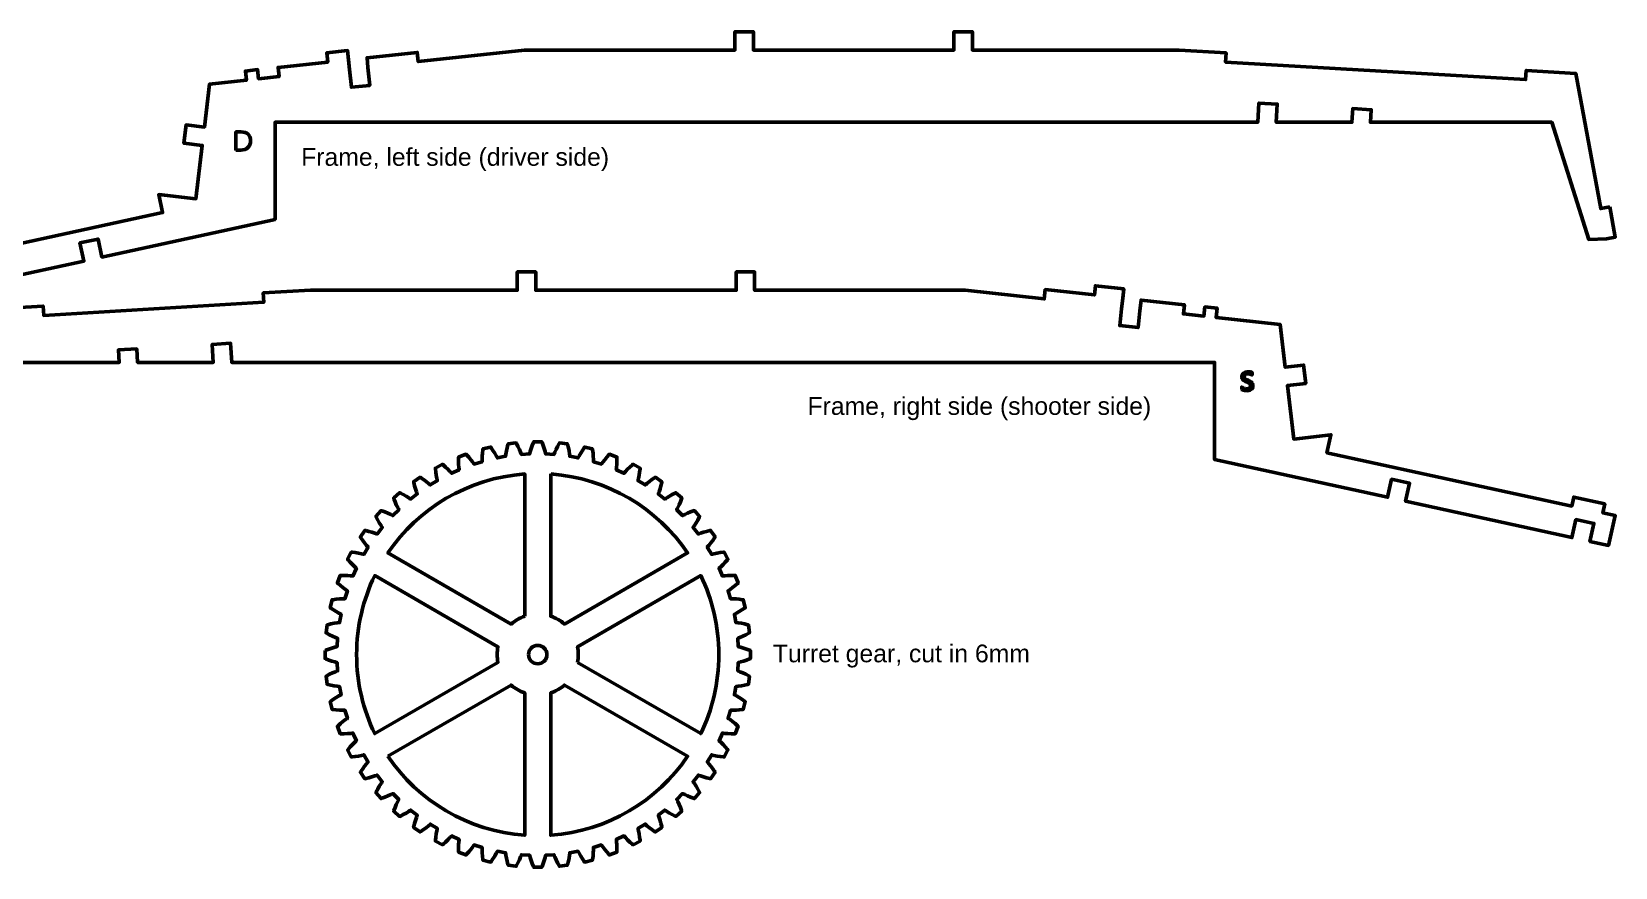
# Model space of a CAD drawing. Header units: inches. Extents: x 247 to 2765, y -1897 to -1110.
# Drawn here: x 1135.4 to 1392.8, y -1891.4 to -1755.6 of the extents above; entities that cross this region are included whole.
import ezdxf

# ---------------------------------------------------------------- set-up
doc = ezdxf.new("R2010")
doc.units = ezdxf.units.IN
doc.header["$MEASUREMENT"] = 0
doc.layers.add('Layer 1', color=7, linetype='Continuous')

msp = doc.modelspace()

# ---------------------------------------------------------------- linework, layer by layer
at = {"layer": 'Layer 1', "color": 18, "lineweight": 50, "true_color": 0x010101}
for points in [[(1391.88, -1784.03), (1390.41, -1784.31), (1386.35, -1762.34), (1378.3, -1761.85), (1378.21, -1763.34), (1329.44, -1760.49), (1329.53, -1759), (1321.89, -1758.54), (1288.28, -1758.54), (1288.28, -1755.56), (1285.28, -1755.56), (1285.28, -1758.54), (1252.69, -1758.54), (1252.69, -1755.56), (1249.69, -1755.56), (1249.69, -1758.54), (1215.48, -1758.54), (1198.22, -1760.41), (1198.06, -1758.92), (1189.89, -1759.8), (1190.03, -1761.38), (1190.34, -1764.28), (1187.35, -1764.6), (1187.04, -1761.7), (1186.88, -1760.13), (1186.72, -1758.64), (1183.33, -1759.01), (1183.49, -1760.5), (1175.44, -1761.37), (1175.6, -1762.86), (1172.27, -1763.22), (1172.11, -1761.73), (1170.12, -1761.95), (1170.28, -1763.44), (1164.28, -1764.09), (1163.45, -1771.05), (1160.47, -1770.7), (1160.12, -1773.68), (1163.1, -1774.03), (1162.07, -1782.72), (1156.02, -1782.02), (1156.66, -1784.95), (1116.87, -1793.62)], [(1116.84, -1798.73), (1143.87, -1792.83), (1143.23, -1789.9), (1146.16, -1789.26), (1146.8, -1792.19), (1174.93, -1786.06), (1174.93, -1770.28), (1334.67, -1770.28), (1334.86, -1767.15), (1337.85, -1767.33), (1337.68, -1770.28), (1349.98, -1770.28), (1350.12, -1768.07), (1353.12, -1768.25), (1352.98, -1770.28), (1382.45, -1770.28), (1388.46, -1789.31), (1391.33, -1789.22), (1392.79, -1788.95), (1391.88, -1784.03)], [(1120.13, -1809.32), (1149.6, -1809.32), (1149.47, -1807.29), (1152.47, -1807.11), (1152.6, -1809.32), (1164.9, -1809.32), (1164.73, -1806.37), (1167.72, -1806.2), (1167.91, -1809.32), (1327.65, -1809.32), (1327.65, -1825.1), (1355.78, -1831.23), (1356.42, -1828.3), (1359.35, -1828.94), (1358.71, -1831.87), (1385.74, -1837.77), (1386.38, -1834.84), (1389.31, -1835.48), (1388.67, -1838.41), (1391.68, -1839.06), (1392.79, -1834.21), (1390.76, -1833.76), (1391.08, -1832.3), (1386.03, -1831.2), (1385.71, -1832.66), (1345.92, -1823.99), (1346.56, -1821.06), (1340.51, -1821.76), (1339.48, -1813.07), (1342.46, -1812.72), (1342.11, -1809.74), (1339.13, -1810.09), (1338.3, -1803.13), (1327.9, -1802), (1328.07, -1800.49), (1326.08, -1800.28), (1325.92, -1801.79), (1322.58, -1801.43), (1322.75, -1799.93), (1315.7, -1799.17), (1315.52, -1800.92), (1315.23, -1803.64), (1312.24, -1803.32), (1312.54, -1800.6), (1312.72, -1798.85), (1312.88, -1797.36), (1308.29, -1796.86), (1308.13, -1798.35), (1300.12, -1797.48), (1299.96, -1798.98), (1287.1, -1797.58), (1252.89, -1797.58), (1252.89, -1794.6), (1249.89, -1794.6), (1249.89, -1797.58), (1217.3, -1797.58), (1217.3, -1794.6), (1214.3, -1794.6), (1214.3, -1797.58), (1180.69, -1797.58), (1173.03, -1798.02), (1173.11, -1799.54), (1137.33, -1801.67), (1137.24, -1800.15), (1116.23, -1801.38)], [(1183.06, -1856.15), (1183.06, -1857.43), (1183.18, -1857.48), (1183.67, -1857.68), (1184.17, -1857.84), (1184.66, -1857.99), (1184.9, -1858.05), (1185.03, -1858.08), (1185.11, -1859.44), (1184.99, -1859.48), (1184.75, -1859.58), (1184.28, -1859.78), (1183.81, -1860), (1183.35, -1860.25), (1183.23, -1860.32), (1183.39, -1861.6), (1183.52, -1861.63), (1184.03, -1861.76), (1184.54, -1861.87), (1185.04, -1861.95), (1185.29, -1861.99), (1185.42, -1862), (1185.67, -1863.34), (1185.55, -1863.4), (1185.33, -1863.52), (1184.88, -1863.77), (1184.45, -1864.06), (1184.02, -1864.36), (1183.91, -1864.44), (1184.22, -1865.69), (1184.35, -1865.71), (1184.87, -1865.78), (1185.39, -1865.82), (1185.9, -1865.85), (1186.15, -1865.85), (1186.28, -1865.84), (1186.69, -1867.15), (1186.58, -1867.22), (1186.37, -1867.36), (1185.96, -1867.67), (1185.56, -1868), (1185.17, -1868.36), (1185.08, -1868.45), (1185.53, -1869.65), (1185.66, -1869.66), (1186.19, -1869.66), (1186.71, -1869.64), (1187.22, -1869.6), (1187.48, -1869.57), (1187.6, -1869.56), (1188.16, -1870.8), (1188.07, -1870.88), (1187.88, -1871.05), (1187.51, -1871.41), (1187.15, -1871.79), (1186.8, -1872.19), (1186.72, -1872.29), (1187.32, -1873.43), (1187.45, -1873.42), (1187.97, -1873.36), (1188.49, -1873.28), (1188.99, -1873.17), (1189.24, -1873.11), (1189.36, -1873.08), (1190.07, -1874.25), (1189.98, -1874.35), (1189.81, -1874.54), (1189.49, -1874.93), (1189.18, -1875.35), (1188.88, -1875.79), (1188.81, -1875.9), (1189.54, -1876.96), (1189.67, -1876.93), (1190.19, -1876.81), (1190.69, -1876.67), (1191.17, -1876.51), (1191.41, -1876.42), (1191.53, -1876.37), (1192.37, -1877.45), (1192.3, -1877.55), (1192.16, -1877.76), (1191.88, -1878.19), (1191.63, -1878.65), (1191.38, -1879.11), (1191.33, -1879.23), (1192.18, -1880.2), (1192.31, -1880.15), (1192.8, -1879.97), (1193.28, -1879.77), (1193.74, -1879.55), (1193.97, -1879.44), (1194.08, -1879.37), (1195.05, -1880.34), (1194.98, -1880.45), (1194.87, -1880.68), (1194.65, -1881.14), (1194.45, -1881.62), (1194.27, -1882.12), (1194.22, -1882.24), (1195.19, -1883.09), (1195.31, -1883.04), (1195.78, -1882.8), (1196.23, -1882.54), (1196.66, -1882.27), (1196.87, -1882.12), (1196.97, -1882.05), (1198.05, -1882.89), (1198, -1883.01), (1197.91, -1883.25), (1197.75, -1883.73), (1197.61, -1884.23), (1197.49, -1884.75), (1197.46, -1884.88), (1198.52, -1885.61), (1198.63, -1885.54), (1199.07, -1885.24), (1199.49, -1884.93), (1199.89, -1884.61), (1200.08, -1884.44), (1200.17, -1884.35), (1201.34, -1885.06), (1201.31, -1885.18), (1201.25, -1885.43), (1201.14, -1885.93), (1201.06, -1886.45), (1201.01, -1886.97), (1200.99, -1887.1), (1202.13, -1887.7), (1202.24, -1887.62), (1202.63, -1887.27), (1203.01, -1886.91), (1203.37, -1886.54), (1203.54, -1886.35), (1203.62, -1886.26), (1204.86, -1886.82), (1204.85, -1886.95), (1204.82, -1887.2), (1204.78, -1887.71), (1204.76, -1888.23), (1204.76, -1888.76), (1204.77, -1888.89), (1205.97, -1889.35), (1206.06, -1889.25), (1206.42, -1888.86), (1206.75, -1888.46), (1207.06, -1888.05), (1207.2, -1887.84), (1207.27, -1887.73), (1208.58, -1888.14), (1208.58, -1888.27), (1208.58, -1888.52), (1208.6, -1889.03), (1208.64, -1889.55), (1208.71, -1890.07), (1208.73, -1890.21), (1209.98, -1890.51), (1210.06, -1890.41), (1210.36, -1889.97), (1210.65, -1889.54), (1210.9, -1889.09), (1211.02, -1888.87), (1211.08, -1888.76), (1212.42, -1889), (1212.44, -1889.13), (1212.47, -1889.38), (1212.55, -1889.89), (1212.66, -1890.39), (1212.79, -1890.9), (1212.83, -1891.03), (1214.1, -1891.19), (1214.17, -1891.07), (1214.42, -1890.61), (1214.65, -1890.14), (1214.85, -1889.67), (1214.94, -1889.43), (1214.98, -1889.31), (1216.34, -1889.39), (1216.37, -1889.52), (1216.43, -1889.76), (1216.58, -1890.26), (1216.75, -1890.75), (1216.94, -1891.24), (1216.99, -1891.36), (1218.28, -1891.36), (1218.33, -1891.24), (1218.52, -1890.75), (1218.69, -1890.26), (1218.83, -1889.76), (1218.89, -1889.52), (1218.92, -1889.39), (1220.29, -1889.31), (1220.33, -1889.43), (1220.42, -1889.67), (1220.62, -1890.14), (1220.85, -1890.61), (1221.1, -1891.07), (1221.16, -1891.19), (1222.44, -1891.03), (1222.48, -1890.9), (1222.61, -1890.39), (1222.72, -1889.89), (1222.8, -1889.38), (1222.83, -1889.13), (1222.84, -1889), (1224.19, -1888.76), (1224.24, -1888.87), (1224.36, -1889.09), (1224.62, -1889.54), (1224.9, -1889.97), (1225.2, -1890.41), (1225.28, -1890.51), (1226.53, -1890.21), (1226.55, -1890.07), (1226.62, -1889.55), (1226.67, -1889.03), (1226.69, -1888.52), (1226.69, -1888.27), (1226.69, -1888.14), (1227.99, -1887.73), (1228.06, -1887.84), (1228.21, -1888.05), (1228.52, -1888.46), (1228.85, -1888.86), (1229.2, -1889.25), (1229.29, -1889.35), (1230.5, -1888.89), (1230.5, -1888.76), (1230.51, -1888.23), (1230.49, -1887.71), (1230.45, -1887.2), (1230.42, -1886.95), (1230.4, -1886.82), (1231.65, -1886.26), (1231.73, -1886.35), (1231.9, -1886.54), (1232.25, -1886.91), (1232.63, -1887.27), (1233.03, -1887.62), (1233.13, -1887.7), (1234.27, -1887.1), (1234.26, -1886.97), (1234.2, -1886.45), (1234.12, -1885.93), (1234.02, -1885.43), (1233.96, -1885.18), (1233.93, -1885.06), (1235.1, -1884.35), (1235.19, -1884.44), (1235.38, -1884.61), (1235.78, -1884.93), (1236.2, -1885.24), (1236.63, -1885.54), (1236.75, -1885.61), (1237.8, -1884.88), (1237.78, -1884.75), (1237.65, -1884.23), (1237.51, -1883.73), (1237.35, -1883.25), (1237.26, -1883.01), (1237.22, -1882.89), (1238.29, -1882.05), (1238.39, -1882.12), (1238.6, -1882.27), (1239.04, -1882.54), (1239.49, -1882.8), (1239.96, -1883.04), (1240.08, -1883.09), (1241.04, -1882.24), (1241, -1882.12), (1240.82, -1881.62), (1240.62, -1881.14), (1240.4, -1880.68), (1240.28, -1880.45), (1240.22, -1880.34), (1241.19, -1879.37), (1241.3, -1879.44), (1241.52, -1879.55), (1241.98, -1879.77), (1242.46, -1879.97), (1242.96, -1880.15), (1243.09, -1880.2), (1243.94, -1879.23), (1243.88, -1879.11), (1243.64, -1878.65), (1243.38, -1878.19), (1243.11, -1877.76), (1242.97, -1877.55), (1242.89, -1877.45), (1243.74, -1876.37), (1243.85, -1876.42), (1244.09, -1876.51), (1244.58, -1876.67), (1245.08, -1876.81), (1245.59, -1876.93), (1245.72, -1876.96), (1246.45, -1875.9), (1246.38, -1875.79), (1246.09, -1875.35), (1245.78, -1874.93), (1245.45, -1874.54), (1245.28, -1874.35), (1245.2, -1874.25), (1245.91, -1873.08), (1246.03, -1873.11), (1246.27, -1873.17), (1246.78, -1873.28), (1247.29, -1873.36), (1247.82, -1873.42), (1247.95, -1873.43), (1248.55, -1872.29), (1248.46, -1872.19), (1248.12, -1871.79), (1247.76, -1871.41), (1247.39, -1871.05), (1247.2, -1870.88), (1247.1, -1870.8), (1247.66, -1869.56), (1247.79, -1869.57), (1248.04, -1869.6), (1248.55, -1869.64), (1249.07, -1869.66), (1249.6, -1869.66), (1249.73, -1869.65), (1250.19, -1868.45), (1250.09, -1868.36), (1249.7, -1868), (1249.3, -1867.67), (1248.89, -1867.36), (1248.68, -1867.22), (1248.58, -1867.15), (1248.98, -1865.84), (1249.11, -1865.85), (1249.36, -1865.85), (1249.88, -1865.82), (1250.39, -1865.78), (1250.92, -1865.71), (1251.05, -1865.69), (1251.36, -1864.44), (1251.25, -1864.36), (1250.82, -1864.06), (1250.38, -1863.77), (1249.94, -1863.52), (1249.71, -1863.4), (1249.6, -1863.34), (1249.85, -1862), (1249.97, -1861.99), (1250.22, -1861.95), (1250.73, -1861.87), (1251.24, -1861.76), (1251.75, -1861.63), (1251.88, -1861.6), (1252.03, -1860.32), (1251.92, -1860.25), (1251.45, -1860), (1250.98, -1859.78), (1250.51, -1859.58), (1250.27, -1859.48), (1250.16, -1859.44), (1250.24, -1858.08), (1250.36, -1858.05), (1250.61, -1857.99), (1251.1, -1857.84), (1251.59, -1857.68), (1252.08, -1857.48), (1252.21, -1857.43), (1252.21, -1856.15), (1252.08, -1856.09), (1251.59, -1855.9), (1251.1, -1855.73), (1250.61, -1855.59), (1250.36, -1855.53), (1250.24, -1855.5), (1250.16, -1854.14), (1250.27, -1854.09), (1250.51, -1854), (1250.98, -1853.8), (1251.45, -1853.58), (1251.92, -1853.33), (1252.03, -1853.26), (1251.88, -1851.98), (1251.75, -1851.95), (1251.24, -1851.82), (1250.73, -1851.71), (1250.22, -1851.62), (1249.97, -1851.59), (1249.85, -1851.58), (1249.6, -1850.24), (1249.71, -1850.18), (1249.94, -1850.06), (1250.38, -1849.8), (1250.82, -1849.52), (1251.25, -1849.22), (1251.36, -1849.14), (1251.05, -1847.89), (1250.92, -1847.87), (1250.39, -1847.8), (1249.88, -1847.75), (1249.36, -1847.73), (1249.11, -1847.73), (1248.98, -1847.73), (1248.58, -1846.43), (1248.68, -1846.36), (1248.89, -1846.21), (1249.3, -1845.91), (1249.7, -1845.57), (1250.09, -1845.22), (1250.19, -1845.13), (1249.73, -1843.93), (1249.6, -1843.92), (1249.07, -1843.92), (1248.55, -1843.93), (1248.04, -1843.97), (1247.79, -1844), (1247.66, -1844.02), (1247.1, -1842.77), (1247.2, -1842.69), (1247.39, -1842.52), (1247.76, -1842.17), (1248.12, -1841.79), (1248.46, -1841.39), (1248.55, -1841.29), (1247.95, -1840.15), (1247.82, -1840.16), (1247.29, -1840.22), (1246.78, -1840.3), (1246.27, -1840.4), (1246.03, -1840.46), (1245.91, -1840.5), (1245.2, -1839.32), (1245.28, -1839.23), (1245.45, -1839.04), (1245.78, -1838.64), (1246.09, -1838.23), (1246.38, -1837.79), (1246.45, -1837.68), (1245.72, -1836.62), (1245.59, -1836.65), (1245.08, -1836.77), (1244.58, -1836.91), (1244.09, -1837.07), (1243.85, -1837.16), (1243.74, -1837.2), (1242.89, -1836.13), (1242.97, -1836.03), (1243.11, -1835.82), (1243.38, -1835.38), (1243.64, -1834.93), (1243.88, -1834.46), (1243.94, -1834.34), (1243.09, -1833.38), (1242.96, -1833.42), (1242.46, -1833.6), (1241.98, -1833.81), (1241.52, -1834.02), (1241.3, -1834.14), (1241.19, -1834.2), (1240.22, -1833.24), (1240.28, -1833.12), (1240.4, -1832.9), (1240.62, -1832.44), (1240.82, -1831.96), (1241, -1831.46), (1241.04, -1831.34), (1240.08, -1830.48), (1239.96, -1830.54), (1239.49, -1830.78), (1239.04, -1831.04), (1238.6, -1831.31), (1238.39, -1831.45), (1238.29, -1831.53), (1237.22, -1830.68), (1237.26, -1830.57), (1237.35, -1830.33), (1237.51, -1829.84), (1237.65, -1829.34), (1237.78, -1828.83), (1237.8, -1828.7), (1236.75, -1827.97), (1236.63, -1828.04), (1236.2, -1828.34), (1235.78, -1828.64), (1235.38, -1828.97), (1235.19, -1829.14), (1235.1, -1829.22), (1233.93, -1828.51), (1233.96, -1828.39), (1234.02, -1828.15), (1234.12, -1827.64), (1234.2, -1827.13), (1234.26, -1826.6), (1234.27, -1826.47), (1233.13, -1825.87), (1233.03, -1825.96), (1232.63, -1826.31), (1232.25, -1826.66), (1231.9, -1827.03), (1231.73, -1827.22), (1231.65, -1827.32), (1230.4, -1826.76), (1230.42, -1826.63), (1230.45, -1826.38), (1230.49, -1825.87), (1230.51, -1825.35), (1230.5, -1824.82), (1230.5, -1824.69), (1229.29, -1824.23), (1229.2, -1824.33), (1228.85, -1824.72), (1228.52, -1825.12), (1228.21, -1825.53), (1228.06, -1825.74), (1227.99, -1825.84), (1226.69, -1825.44), (1226.69, -1825.31), (1226.69, -1825.06), (1226.67, -1824.54), (1226.62, -1824.03), (1226.55, -1823.5), (1226.53, -1823.37), (1225.28, -1823.06), (1225.2, -1823.17), (1224.9, -1823.6), (1224.62, -1824.04), (1224.36, -1824.48), (1224.24, -1824.71), (1224.19, -1824.82), (1222.84, -1824.57), (1222.83, -1824.45), (1222.8, -1824.2), (1222.72, -1823.69), (1222.61, -1823.18), (1222.48, -1822.67), (1222.44, -1822.54), (1221.16, -1822.39), (1221.1, -1822.51), (1220.85, -1822.97), (1220.62, -1823.44), (1220.42, -1823.91), (1220.33, -1824.15), (1220.29, -1824.27), (1218.92, -1824.18), (1218.89, -1824.06), (1218.83, -1823.81), (1218.69, -1823.32), (1218.52, -1822.83), (1218.33, -1822.34), (1218.28, -1822.21), (1216.99, -1822.21), (1216.94, -1822.34), (1216.75, -1822.83), (1216.58, -1823.32), (1216.43, -1823.81), (1216.37, -1824.06), (1216.34, -1824.18), (1214.98, -1824.27), (1214.94, -1824.15), (1214.85, -1823.91), (1214.65, -1823.44), (1214.42, -1822.97), (1214.17, -1822.51), (1214.1, -1822.39), (1212.83, -1822.54), (1212.79, -1822.67), (1212.66, -1823.18), (1212.55, -1823.69), (1212.47, -1824.2), (1212.44, -1824.45), (1212.42, -1824.57), (1211.08, -1824.82), (1211.02, -1824.71), (1210.9, -1824.48), (1210.65, -1824.04), (1210.36, -1823.6), (1210.06, -1823.17), (1209.98, -1823.06), (1208.73, -1823.37), (1208.71, -1823.5), (1208.64, -1824.03), (1208.6, -1824.54), (1208.58, -1825.06), (1208.58, -1825.31), (1208.58, -1825.44), (1207.27, -1825.84), (1207.2, -1825.74), (1207.06, -1825.53), (1206.75, -1825.12), (1206.42, -1824.72), (1206.06, -1824.33), (1205.97, -1824.23), (1204.77, -1824.69), (1204.76, -1824.82), (1204.76, -1825.35), (1204.78, -1825.87), (1204.82, -1826.38), (1204.85, -1826.63), (1204.86, -1826.76), (1203.62, -1827.32), (1203.54, -1827.22), (1203.37, -1827.03), (1203.01, -1826.66), (1202.63, -1826.31), (1202.24, -1825.96), (1202.13, -1825.87), (1200.99, -1826.47), (1201.01, -1826.6), (1201.06, -1827.13), (1201.14, -1827.64), (1201.25, -1828.15), (1201.31, -1828.39), (1201.34, -1828.51), (1200.17, -1829.22), (1200.08, -1829.14), (1199.89, -1828.97), (1199.49, -1828.64), (1199.07, -1828.34), (1198.63, -1828.04), (1198.52, -1827.97), (1197.46, -1828.7), (1197.49, -1828.83), (1197.61, -1829.34), (1197.75, -1829.84), (1197.91, -1830.33), (1198, -1830.57), (1198.05, -1830.68), (1196.97, -1831.53), (1196.87, -1831.45), (1196.66, -1831.31), (1196.23, -1831.04), (1195.78, -1830.78), (1195.31, -1830.54), (1195.19, -1830.48), (1194.22, -1831.34), (1194.27, -1831.46), (1194.45, -1831.96), (1194.65, -1832.44), (1194.87, -1832.9), (1194.98, -1833.12), (1195.05, -1833.24), (1194.08, -1834.2), (1193.97, -1834.14), (1193.74, -1834.02), (1193.28, -1833.81), (1192.8, -1833.6), (1192.31, -1833.42), (1192.18, -1833.38), (1191.33, -1834.34), (1191.38, -1834.46), (1191.63, -1834.93), (1191.88, -1835.38), (1192.16, -1835.82), (1192.3, -1836.03), (1192.37, -1836.13), (1191.53, -1837.2), (1191.41, -1837.16), (1191.17, -1837.07), (1190.69, -1836.91), (1190.19, -1836.77), (1189.67, -1836.65), (1189.54, -1836.62), (1188.81, -1837.68), (1188.88, -1837.79), (1189.18, -1838.23), (1189.49, -1838.64), (1189.81, -1839.04), (1189.98, -1839.23), (1190.07, -1839.32), (1189.36, -1840.5), (1189.24, -1840.46), (1188.99, -1840.4), (1188.49, -1840.3), (1187.97, -1840.22), (1187.45, -1840.16), (1187.32, -1840.15), (1186.72, -1841.29), (1186.8, -1841.39), (1187.15, -1841.79), (1187.51, -1842.17), (1187.88, -1842.52), (1188.07, -1842.69), (1188.16, -1842.77), (1187.6, -1844.02), (1187.48, -1844), (1187.22, -1843.97), (1186.71, -1843.93), (1186.19, -1843.92), (1185.66, -1843.92), (1185.53, -1843.93), (1185.08, -1845.13), (1185.17, -1845.22), (1185.56, -1845.57), (1185.96, -1845.91), (1186.37, -1846.21), (1186.58, -1846.36), (1186.69, -1846.43), (1186.28, -1847.73), (1186.15, -1847.73), (1185.9, -1847.73), (1185.39, -1847.75), (1184.87, -1847.8), (1184.35, -1847.87), (1184.22, -1847.89), (1183.91, -1849.14), (1184.02, -1849.22), (1184.45, -1849.52), (1184.88, -1849.8), (1185.33, -1850.06), (1185.55, -1850.18), (1185.67, -1850.24), (1185.42, -1851.58), (1185.29, -1851.59), (1185.04, -1851.62), (1184.54, -1851.71), (1184.03, -1851.82), (1183.52, -1851.95), (1183.39, -1851.98), (1183.23, -1853.26), (1183.35, -1853.33), (1183.81, -1853.58), (1184.28, -1853.8), (1184.75, -1854), (1184.99, -1854.09), (1185.11, -1854.14), (1185.03, -1855.5), (1184.9, -1855.53), (1184.66, -1855.59), (1184.17, -1855.73), (1183.67, -1855.9), (1183.18, -1856.09), (1183.06, -1856.15)]]:
    msp.add_lwpolyline(points, dxfattribs=at)
for points, knots in [([(1168.57, -1774.81), (1168.57, -1774.81), (1168.57, -1771.85), (1168.57, -1771.85), (1168.57, -1771.85), (1169.39, -1771.85), (1169.39, -1771.85), (1170.43, -1771.85), (1170.96, -1772.33), (1170.96, -1773.29), (1170.96, -1773.75), (1170.81, -1774.12), (1170.52, -1774.4), (1170.23, -1774.67), (1169.84, -1774.81), (1169.36, -1774.81), (1169.36, -1774.81), (1168.57, -1774.81), (1168.57, -1774.81), (1168.57, -1774.81), (1168.57, -1774.81), (1168.57, -1774.81), (1168.57, -1774.81), (1168.57, -1774.81), (1168.57, -1774.81)], [0, 0, 0, 0, 1, 1, 1, 2, 2, 2, 3, 3, 3, 4, 4, 4, 5, 5, 5, 6, 6, 6, 7, 7, 7, 8, 8, 8, 8]), ([(1332.08, -1813.73), (1332.08, -1813.73), (1332.08, -1813.32), (1332.08, -1813.32), (1332.13, -1813.36), (1332.18, -1813.4), (1332.25, -1813.43), (1332.31, -1813.47), (1332.38, -1813.49), (1332.45, -1813.52), (1332.53, -1813.54), (1332.6, -1813.56), (1332.67, -1813.57), (1332.75, -1813.58), (1332.81, -1813.59), (1332.87, -1813.59), (1333.09, -1813.59), (1333.25, -1813.55), (1333.35, -1813.47), (1333.46, -1813.39), (1333.51, -1813.28), (1333.51, -1813.13), (1333.51, -1813.05), (1333.49, -1812.98), (1333.46, -1812.92), (1333.42, -1812.86), (1333.38, -1812.8), (1333.31, -1812.76), (1333.25, -1812.71), (1333.18, -1812.66), (1333.09, -1812.62), (1333.01, -1812.57), (1332.92, -1812.52), (1332.82, -1812.47), (1332.72, -1812.42), (1332.62, -1812.37), (1332.53, -1812.32), (1332.44, -1812.26), (1332.36, -1812.2), (1332.3, -1812.14), (1332.23, -1812.07), (1332.18, -1812), (1332.14, -1811.92), (1332.1, -1811.84), (1332.08, -1811.74), (1332.08, -1811.63), (1332.08, -1811.49), (1332.11, -1811.38), (1332.17, -1811.28), (1332.23, -1811.18), (1332.31, -1811.09), (1332.41, -1811.03), (1332.5, -1810.97), (1332.61, -1810.92), (1332.74, -1810.89), (1332.86, -1810.85), (1332.99, -1810.84), (1333.11, -1810.84), (1333.41, -1810.84), (1333.62, -1810.87), (1333.75, -1810.94), (1333.75, -1810.94), (1333.75, -1811.33), (1333.75, -1811.33), (1333.58, -1811.21), (1333.35, -1811.15), (1333.08, -1811.15), (1333, -1811.15), (1332.93, -1811.16), (1332.85, -1811.17), (1332.78, -1811.19), (1332.71, -1811.22), (1332.65, -1811.25), (1332.59, -1811.29), (1332.54, -1811.33), (1332.5, -1811.39), (1332.47, -1811.45), (1332.45, -1811.52), (1332.45, -1811.6), (1332.45, -1811.67), (1332.46, -1811.74), (1332.49, -1811.8), (1332.52, -1811.85), (1332.56, -1811.9), (1332.62, -1811.95), (1332.67, -1811.99), (1332.74, -1812.04), (1332.82, -1812.08), (1332.9, -1812.12), (1332.99, -1812.17), (1333.09, -1812.22), (1333.2, -1812.27), (1333.3, -1812.33), (1333.39, -1812.38), (1333.49, -1812.44), (1333.57, -1812.51), (1333.64, -1812.58), (1333.71, -1812.65), (1333.77, -1812.73), (1333.81, -1812.81), (1333.86, -1812.9), (1333.88, -1812.99), (1333.88, -1813.1), (1333.88, -1813.25), (1333.85, -1813.37), (1333.79, -1813.48), (1333.73, -1813.58), (1333.66, -1813.66), (1333.56, -1813.72), (1333.46, -1813.79), (1333.35, -1813.83), (1333.22, -1813.86), (1333.1, -1813.89), (1332.96, -1813.9), (1332.82, -1813.9), (1332.78, -1813.9), (1332.72, -1813.9), (1332.65, -1813.89), (1332.58, -1813.88), (1332.51, -1813.87), (1332.44, -1813.86), (1332.37, -1813.84), (1332.3, -1813.82), (1332.23, -1813.8), (1332.17, -1813.78), (1332.12, -1813.76), (1332.08, -1813.73)], [0, 0, 0, 0, 1, 1, 1, 2, 2, 2, 3, 3, 3, 4, 4, 4, 5, 5, 5, 6, 6, 6, 7, 7, 7, 8, 8, 8, 9, 9, 9, 10, 10, 10, 11, 11, 11, 12, 12, 12, 13, 13, 13, 14, 14, 14, 15, 15, 15, 16, 16, 16, 17, 17, 17, 18, 18, 18, 19, 19, 19, 20, 20, 20, 21, 21, 21, 22, 22, 22, 23, 23, 23, 24, 24, 24, 25, 25, 25, 26, 26, 26, 27, 27, 27, 28, 28, 28, 29, 29, 29, 30, 30, 30, 31, 31, 31, 32, 32, 32, 33, 33, 33, 34, 34, 34, 35, 35, 35, 36, 36, 36, 37, 37, 37, 38, 38, 38, 39, 39, 39, 40, 40, 40, 41, 41, 41, 42, 42, 42, 42]), ([(1215.51, -1850.56), (1214.69, -1850.84), (1213.94, -1851.28), (1213.3, -1851.84), (1213.3, -1851.84), (1193.27, -1840.27), (1193.27, -1840.27), (1198.19, -1833.03), (1206.26, -1828.1), (1215.51, -1827.44), (1215.51, -1827.44), (1215.51, -1850.56), (1215.51, -1850.56)], [0, 0, 0, 0, 1, 1, 1, 2, 2, 2, 3, 3, 3, 4, 4, 4, 4]), ([(1219.76, -1827.44), (1229.01, -1828.1), (1237.08, -1833.03), (1242, -1840.27), (1242, -1840.27), (1221.97, -1851.84), (1221.97, -1851.84), (1221.33, -1851.27), (1220.58, -1850.84), (1219.76, -1850.56), (1219.76, -1850.56), (1219.76, -1827.44), (1219.76, -1827.44)], [0, 0, 0, 0, 1, 1, 1, 2, 2, 2, 3, 3, 3, 4, 4, 4, 4]), ([(1188.2, -1856.79), (1188.2, -1852.18), (1189.26, -1847.83), (1191.14, -1843.95), (1191.14, -1843.95), (1211.17, -1855.51), (1211.17, -1855.51), (1211.09, -1855.93), (1211.05, -1856.35), (1211.05, -1856.79), (1211.05, -1857.23), (1211.09, -1857.65), (1211.17, -1858.07), (1211.17, -1858.07), (1191.14, -1869.63), (1191.14, -1869.63), (1189.26, -1865.75), (1188.2, -1861.4), (1188.2, -1856.79)], [0, 0, 0, 0, 1, 1, 1, 2, 2, 2, 3, 3, 3, 4, 4, 4, 5, 5, 5, 6, 6, 6, 6]), ([(1224.1, -1858.07), (1224.18, -1857.65), (1224.22, -1857.23), (1224.22, -1856.79), (1224.22, -1856.35), (1224.18, -1855.93), (1224.1, -1855.51), (1224.1, -1855.51), (1244.13, -1843.95), (1244.13, -1843.95), (1246.01, -1847.83), (1247.07, -1852.19), (1247.07, -1856.79), (1247.07, -1861.4), (1246.01, -1865.75), (1244.13, -1869.63), (1244.13, -1869.63), (1224.1, -1858.07), (1224.1, -1858.07)], [0, 0, 0, 0, 1, 1, 1, 2, 2, 2, 3, 3, 3, 4, 4, 4, 5, 5, 5, 6, 6, 6, 6]), ([(1216.13, -1856.79), (1216.13, -1855.96), (1216.81, -1855.29), (1217.63, -1855.29), (1218.46, -1855.29), (1219.13, -1855.96), (1219.13, -1856.79), (1219.13, -1857.62), (1218.46, -1858.29), (1217.63, -1858.29), (1216.81, -1858.29), (1216.13, -1857.62), (1216.13, -1856.79)], [0, 0, 0, 0, 1, 1, 1, 2, 2, 2, 3, 3, 3, 4, 4, 4, 4]), ([(1193.27, -1873.31), (1193.27, -1873.31), (1213.3, -1861.75), (1213.3, -1861.75), (1213.94, -1862.31), (1214.69, -1862.74), (1215.51, -1863.02), (1215.51, -1863.02), (1215.51, -1886.14), (1215.51, -1886.14), (1206.26, -1885.48), (1198.19, -1880.55), (1193.27, -1873.31)], [0, 0, 0, 0, 1, 1, 1, 2, 2, 2, 3, 3, 3, 4, 4, 4, 4]), ([(1219.76, -1863.02), (1220.58, -1862.74), (1221.33, -1862.31), (1221.97, -1861.75), (1221.97, -1861.75), (1242, -1873.31), (1242, -1873.31), (1237.08, -1880.55), (1229.01, -1885.48), (1219.76, -1886.14), (1219.76, -1886.14), (1219.76, -1863.02), (1219.76, -1863.02), (1219.76, -1863.02), (1219.76, -1863.02), (1219.76, -1863.02)], [0, 0, 0, 0, 1, 1, 1, 2, 2, 2, 3, 3, 3, 4, 4, 4, 5, 5, 5, 5])]:
    msp.add_open_spline(points, degree=3, knots=knots, dxfattribs=at)

# ---------------------------------------------------------------- texts
at = {"layer": 'Layer 1', "color": 95, "true_color": 0x3cb54a, "char_height": 2.8787, "attachment_point": 7}
for s, insert in [('\\fArial|b0|i0|c0|p34;\\W1;Frame, left side (driver side)', (1179.18, -1778.22)), ('\\fArial|b0|i0|c0|p34;\\W1;Frame, right side (shooter side)', (1261.48, -1818.7)), ('\\fArial|b0|i0|c0|p34;\\W1;Turret gear, cut in 6mm', (1255.85, -1858.91))]:
    msp.add_mtext(s, dxfattribs=dict(at, insert=insert))

doc.saveas('drawing.dxf')
